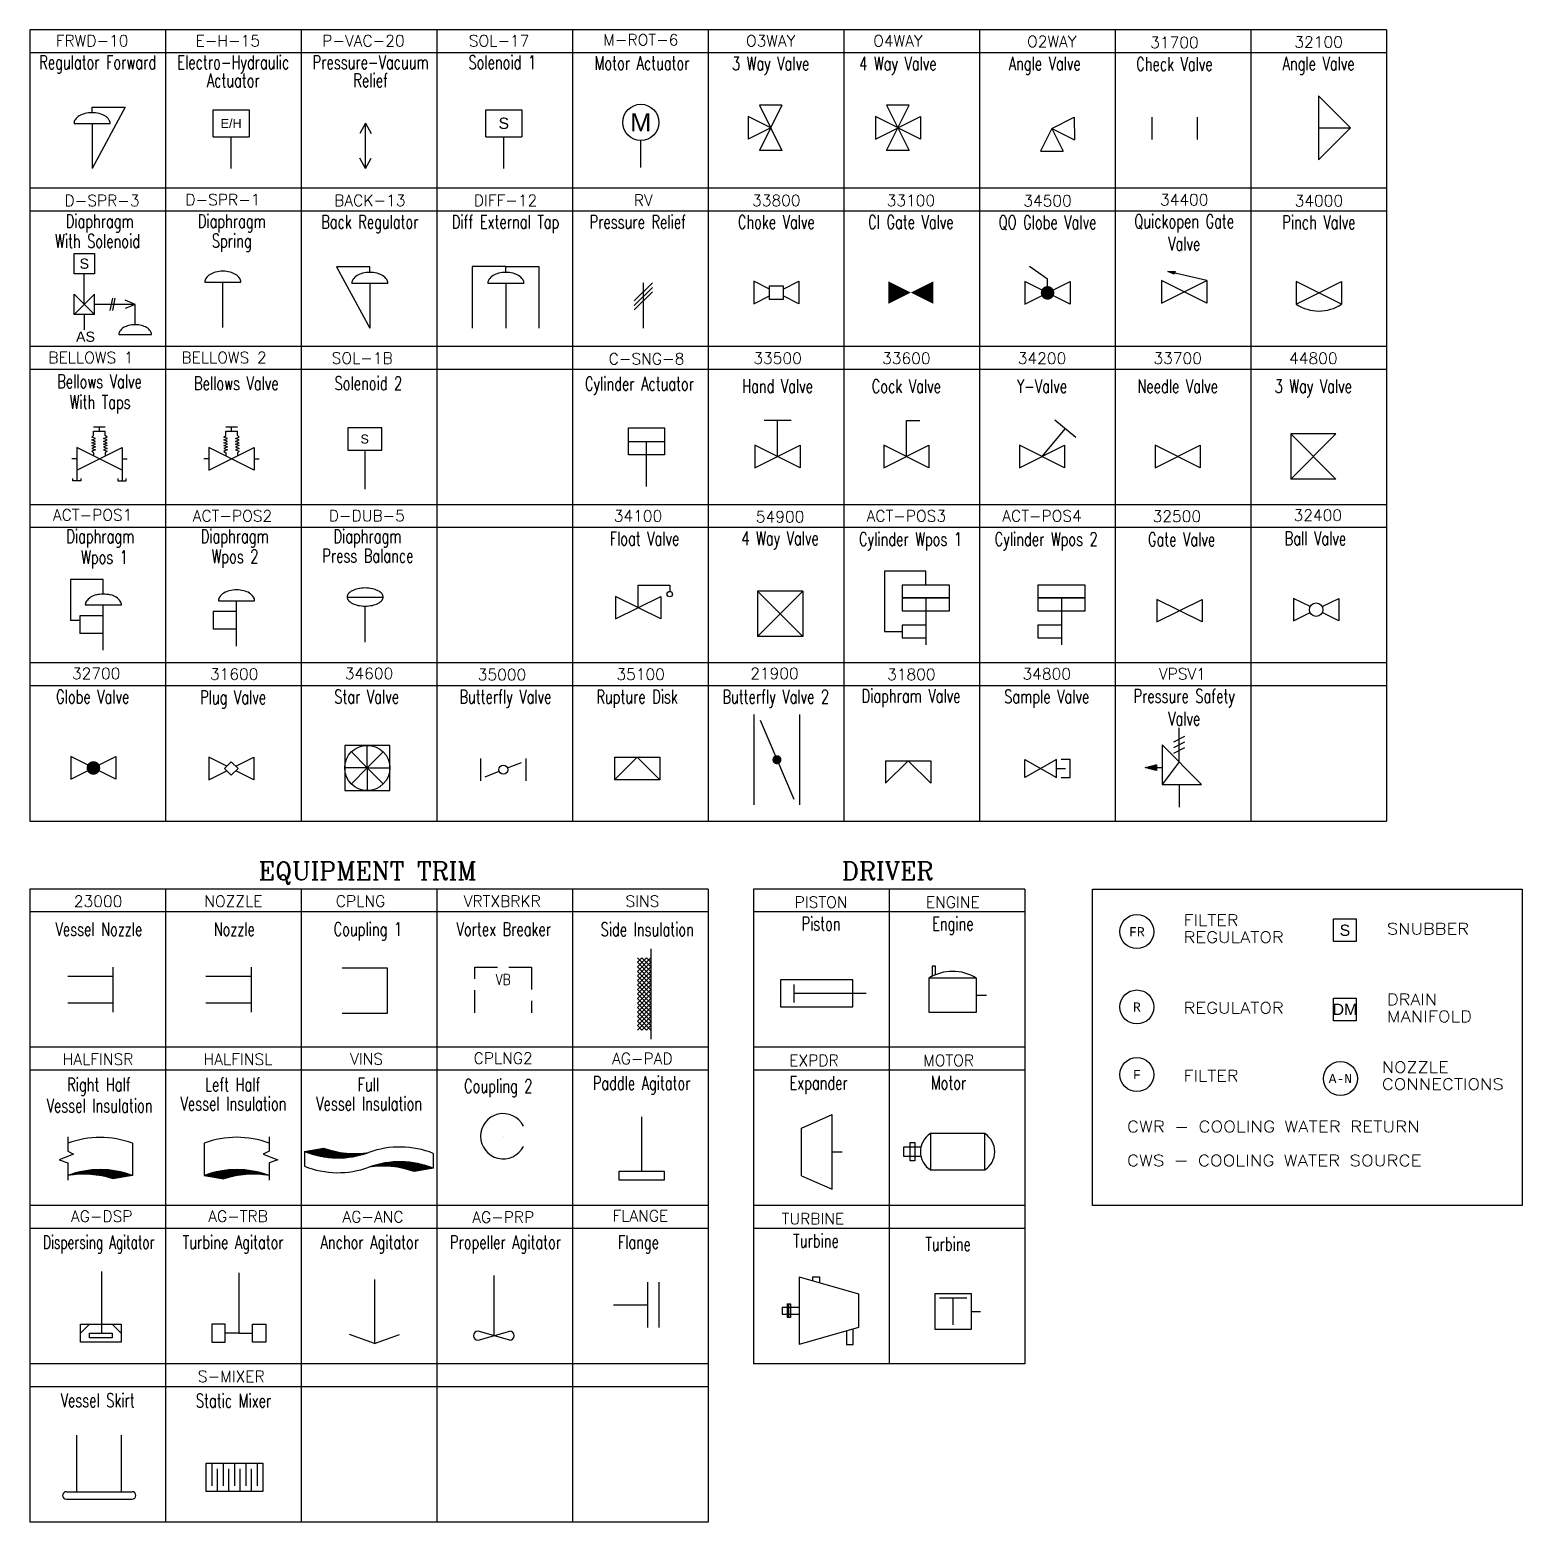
# Model space of a CAD drawing. Header units: inches. Extents: x 33.9 to 65.9, y 15.5 to 52.3.
# Drawn here: x 49.42 to 65.92, y 17.22 to 33.72 of the extents above; entities that cross this region are included whole.
import ezdxf
from ezdxf.enums import TextEntityAlignment as Align

# ---------------------------------------------------------------- set-up
doc = ezdxf.new("R2010")
doc.units = ezdxf.units.IN
doc.header["$MEASUREMENT"] = 0
doc.linetypes.add('HIDDEN', pattern=[0.375, 0.25, -0.125])
for name, color, linetype in [('BORDER', 143, 'Continuous'), ('CHART_HEAVY', 193, 'Continuous'), ('CHART_LT', 32, 'Continuous'), ('CHART_MED', 152, 'Continuous'), ('EQUIP', 3, 'Continuous'), ('PID', 4, 'Continuous'), ('TEXT', 4, 'Continuous'), ('VALVEBLOCKS', 1, 'Continuous')]:
    doc.layers.add(name, color=color, linetype=linetype)
doc.styles.add('MONO', font='monotxt')
doc.styles.add('R80', font='romans.shx', dxfattribs={"width": 0.85, "height": 0.2})
doc.styles.add('ROMANC', font='ROMANC.SHX')
doc.styles.add('ROMANS', font='romans', dxfattribs={"height": 0.125})
doc.styles.add('SLIDE', font='simplex', dxfattribs={"width": 0.7, "height": 0.3})
doc.styles.get("Standard").update_dxf_attribs({"font": 'arial.ttf'})

# ---------------------------------------------------------------- blocks, each defined once
blk = doc.blocks.new('UCCPRO065')
at = {"linetype": 'Continuous'}
blk.add_circle((0, 0), 0.188, dxfattribs=at)
at = {"style": 'MONO', "flags": 8}
blk.add_attdef('UCCPRO0651', text='', height=0.1, dxfattribs=at).set_placement((0, -0.05), align=Align.CENTER)
blk = doc.blocks.new('UCCPRO031')
at = {"linetype": 'Continuous'}
for p, q in [((-0.125, -0.125), (-0.125, 0.125)), ((-0.125, 0.125), (0.125, 0.125)), ((0.125, 0.125), (0.125, -0.125)), ((0.125, -0.125), (-0.125, -0.125))]:
    blk.add_line(p, q, dxfattribs=at)
at = {"flags": 8}
blk.add_attdef('UCCPRO0311', text='', height=0.125, dxfattribs=at).set_placement((0, -0.062), align=Align.CENTER)
blk = doc.blocks.new('V19')
at = {"layer": 'VALVEBLOCKS', "color": 1, "linetype": 'Continuous'}
for p, q in [((0, 0.5), (0, 0.875)), ((0.25, 0.25), (-0.188, 0.688)), ((-0.188, 0.688), (-0.188, 0.25)), ((0.062, 0.781), (-0.062, 0.719)), ((0.062, 0.719), (-0.062, 0.656)), ((0, 0.5), (-0.188, 0.25)), ((0.062, 0.656), (-0.062, 0.594)), ((-0.375, 0.438), (-0.25, 0.469)), ((-0.25, 0.406), (-0.375, 0.438)), ((-0.374, 0.437), (-0.374, 0.438)), ((-0.374, 0.437), (-0.374, 0.438)), ((-0.365, 0.435), (-0.369, 0.439)), ((-0.355, 0.433), (-0.363, 0.44)), ((-0.346, 0.43), (-0.357, 0.442)), ((-0.336, 0.428), (-0.352, 0.443)), ((-0.327, 0.425), (-0.346, 0.445)), ((-0.318, 0.423), (-0.341, 0.446)), ((-0.308, 0.421), (-0.335, 0.448)), ((-0.299, 0.418), (-0.329, 0.449)), ((-0.289, 0.416), (-0.324, 0.45)), ((-0.28, 0.414), (-0.318, 0.452)), ((-0.27, 0.411), (-0.312, 0.453)), ((-0.261, 0.409), (-0.307, 0.455)), ((-0.252, 0.407), (-0.301, 0.456)), ((-0.25, 0.412), (-0.295, 0.457)), ((-0.25, 0.419), (-0.29, 0.459)), ((-0.25, 0.426), (-0.284, 0.46)), ((-0.25, 0.433), (-0.278, 0.462)), ((-0.25, 0.44), (-0.273, 0.463)), ((-0.25, 0.448), (-0.267, 0.465)), ((-0.25, 0.455), (-0.261, 0.466)), ((-0.25, 0.462), (-0.256, 0.467)), ((-0.25, 0.469), (-0.25, 0.406)), ((-0.25, 0.438), (-0.188, 0.438)), ((-0.188, 0.25), (0.25, 0.25)), ((0, 0.25), (0, 0))]:
    blk.add_line(p, q, dxfattribs=at)

msp = doc.modelspace()

# ---------------------------------------------------------------- linework, layer by layer
at = {"layer": 'CHART_HEAVY', "ltscale": 0.5}
for p, q in [((64.423, 33.715), (49.423, 33.715)), ((49.423, 33.715), (49.423, 24.965)), ((64.423, 33.715), (64.423, 24.965)), ((56.923, 24.215), (49.423, 24.215)), ((49.423, 24.215), (49.423, 17.215)), ((56.923, 24.215), (56.923, 17.215)), ((57.423, 24.215), (57.423, 18.965)), ((60.423, 24.215), (57.423, 24.215)), ((60.423, 24.215), (60.423, 18.965)), ((60.423, 18.965), (57.423, 18.965)), ((56.923, 17.215), (49.423, 17.215))]:
    msp.add_line(p, q, dxfattribs=at)
at = {"layer": 'CHART_HEAVY'}
msp.add_line((49.423, 24.965), (64.423, 24.965), dxfattribs=at)
at = {"layer": 'CHART_HEAVY', "linetype": 'Continuous'}
msp.add_lwpolyline([(61.173, 20.715), (61.173, 24.215), (65.923, 24.215), (65.923, 20.715)], close=True, dxfattribs=at)
at = {"layer": 'CHART_LT', "ltscale": 0.5}
for p, q in [((49.423, 33.465), (64.423, 33.465)), ((49.423, 31.715), (64.423, 31.715)), ((49.423, 29.965), (64.423, 29.965)), ((49.423, 28.215), (64.423, 28.215)), ((49.423, 26.465), (64.423, 26.465)), ((49.423, 23.965), (56.923, 23.965)), ((57.423, 23.965), (60.423, 23.965)), ((49.423, 22.215), (56.923, 22.215)), ((57.423, 22.215), (60.423, 22.215)), ((49.423, 20.465), (56.923, 20.465)), ((57.423, 20.465), (60.423, 20.465)), ((49.423, 18.715), (56.923, 18.715))]:
    msp.add_line(p, q, dxfattribs=at)
at = {"layer": 'CHART_MED', "ltscale": 0.5}
for p, q in [((50.923, 33.715), (50.923, 24.965)), ((52.423, 33.715), (52.423, 24.965)), ((53.923, 33.715), (53.923, 24.965)), ((55.423, 33.715), (55.423, 24.965)), ((56.923, 33.715), (56.923, 24.965)), ((58.423, 33.715), (58.423, 24.965)), ((59.923, 33.715), (59.923, 24.965)), ((61.423, 33.715), (61.423, 24.965)), ((62.923, 33.715), (62.923, 24.965)), ((64.423, 31.965), (49.423, 31.965)), ((64.423, 30.215), (49.423, 30.215)), ((64.423, 28.465), (49.423, 28.465)), ((64.423, 26.715), (49.423, 26.715)), ((50.923, 24.215), (50.923, 17.215)), ((52.423, 24.215), (52.423, 17.215)), ((53.923, 24.215), (53.923, 17.215)), ((55.423, 24.215), (55.423, 17.215)), ((58.923, 24.215), (58.923, 18.965)), ((56.923, 22.465), (49.423, 22.465)), ((60.423, 22.465), (57.423, 22.465)), ((56.923, 20.715), (49.423, 20.715)), ((60.423, 20.715), (57.423, 20.715)), ((56.923, 18.965), (49.423, 18.965))]:
    msp.add_line(p, q, dxfattribs=at)
at = {"layer": 'EQUIP', "color": 3}
msp.add_line((61.936, 30.943), (61.936, 30.693), dxfattribs=at)
msp.add_arc((50.36, 27.355), 0.0753, 0, 34.4343, dxfattribs=at)
at = {"layer": 'PID'}
for p, q in [((50.11, 32.861), (50.477, 32.861)), ((50.11, 32.799), (50.11, 32.861)), ((50.477, 32.861), (50.111, 32.182)), ((57.489, 32.881), (57.739, 32.381)), ((57.739, 32.881), (57.489, 32.381)), ((57.739, 32.881), (57.489, 32.881)), ((58.896, 32.381), (59.146, 32.881)), ((58.896, 32.881), (59.146, 32.381)), ((59.146, 32.881), (58.896, 32.881)), ((63.672, 32.984), (63.672, 32.277)), ((64.025, 32.631), (63.672, 32.984)), ((49.911, 32.679), (50.311, 32.679)), ((50.111, 32.679), (50.111, 32.182)), ((51.448, 32.532), (51.448, 32.832)), ((51.448, 32.832), (51.848, 32.832)), ((51.848, 32.832), (51.848, 32.532)), ((53.133, 32.682), (53.07, 32.569)), ((53.133, 32.182), (53.133, 32.682)), ((53.133, 32.682), (53.196, 32.569)), ((54.463, 32.532), (54.463, 32.832)), ((54.463, 32.832), (54.863, 32.832)), ((54.863, 32.832), (54.863, 32.532)), ((57.364, 32.756), (57.364, 32.506)), ((57.614, 32.631), (57.364, 32.756)), ((58.771, 32.506), (59.271, 32.756)), ((59.271, 32.506), (58.771, 32.756)), ((58.771, 32.756), (58.771, 32.506)), ((59.271, 32.756), (59.271, 32.506)), ((60.722, 32.624), (60.971, 32.749)), ((60.971, 32.749), (60.972, 32.499)), ((61.828, 32.751), (61.828, 32.501)), ((62.328, 32.751), (62.328, 32.501)), ((51.448, 32.532), (51.848, 32.532)), ((51.648, 32.182), (51.648, 32.532)), ((54.463, 32.532), (54.863, 32.532)), ((54.663, 32.182), (54.663, 32.532)), ((57.614, 32.631), (57.364, 32.506)), ((60.722, 32.624), (60.597, 32.373)), ((60.722, 32.624), (60.847, 32.374)), ((60.722, 32.624), (60.972, 32.499)), ((64.025, 32.631), (63.672, 32.277)), ((63.672, 32.631), (64.025, 32.631)), ((56.178, 32.192), (56.178, 32.492)), ((57.739, 32.381), (57.489, 32.381)), ((59.146, 32.381), (58.896, 32.381)), ((60.597, 32.373), (60.847, 32.374)), ((53.133, 32.183), (53.07, 32.296)), ((53.133, 32.183), (53.196, 32.296)), ((49.912, 31.242), (50.137, 31.242)), ((49.912, 31.017), (49.912, 31.242)), ((50.137, 31.242), (50.137, 31.017)), ((52.815, 31.095), (53.182, 30.417)), ((53.182, 31.095), (52.815, 31.095)), ((53.182, 31.033), (53.182, 31.095)), ((54.315, 31.097), (54.315, 30.417)), ((54.682, 31.097), (54.315, 31.097)), ((54.682, 31.097), (55.05, 31.097)), ((54.686, 31.033), (54.686, 31.097)), ((55.05, 31.097), (55.05, 30.417)), ((60.675, 30.957), (60.475, 31.097)), ((62.005, 31.043), (62.086, 31.043)), ((62.074, 31.012), (62.005, 31.043)), ((62.436, 30.943), (62.006, 31.043)), ((62.03, 31.037), (62.08, 31.037)), ((62.074, 31.018), (62.03, 31.037)), ((62.061, 31.031), (62.074, 31.031)), ((62.061, 31.031), (62.074, 31.024)), ((62.086, 31.043), (62.074, 31.012)), ((62.08, 31.037), (62.074, 31.018)), ((50.025, 31.017), (49.912, 31.017)), ((50.025, 30.68), (50.025, 31.017)), ((50.137, 31.017), (50.025, 31.017)), ((51.357, 30.925), (51.757, 30.925)), ((51.557, 30.425), (51.557, 30.925)), ((52.982, 30.913), (53.382, 30.913)), ((53.182, 30.913), (53.182, 30.417)), ((54.486, 30.913), (54.886, 30.913)), ((54.686, 30.913), (54.686, 30.417)), ((56.106, 30.718), (56.306, 30.918)), ((56.106, 30.668), (56.306, 30.868)), ((56.206, 30.418), (56.206, 30.918)), ((57.426, 30.935), (57.426, 30.685)), ((57.601, 30.848), (57.426, 30.935)), ((57.601, 30.735), (57.601, 30.885)), ((57.601, 30.885), (57.751, 30.885)), ((57.751, 30.848), (57.926, 30.935)), ((57.751, 30.885), (57.751, 30.735)), ((57.926, 30.935), (57.926, 30.685)), ((60.925, 30.682), (60.425, 30.932)), ((60.425, 30.682), (60.925, 30.932)), ((60.425, 30.932), (60.425, 30.682)), ((60.675, 30.807), (60.675, 30.957)), ((60.925, 30.932), (60.925, 30.682)), ((62.436, 30.693), (61.936, 30.943)), ((61.936, 30.693), (62.436, 30.943)), ((62.436, 30.943), (62.436, 30.693)), ((63.425, 30.682), (63.925, 30.932)), ((63.925, 30.682), (63.425, 30.932)), ((63.425, 30.932), (63.425, 30.682)), ((63.925, 30.932), (63.925, 30.682)), ((49.912, 30.792), (50.137, 30.567)), ((50.137, 30.792), (49.912, 30.567)), ((49.912, 30.567), (49.912, 30.792)), ((50.137, 30.567), (50.137, 30.792)), ((50.335, 30.747), (50.308, 30.612)), ((50.362, 30.747), (50.335, 30.612)), ((50.587, 30.68), (50.475, 30.725)), ((56.106, 30.618), (56.306, 30.818)), ((57.426, 30.685), (57.601, 30.773)), ((57.751, 30.735), (57.601, 30.735)), ((57.926, 30.685), (57.751, 30.773)), ((50.137, 30.567), (49.912, 30.567)), ((50.025, 30.567), (50.025, 30.399)), ((50.587, 30.68), (50.137, 30.68)), ((50.587, 30.68), (50.475, 30.635)), ((50.587, 30.455), (50.587, 30.68)), ((50.407, 30.346), (50.767, 30.346)), ((57.84, 29.397), (57.54, 29.397)), ((57.69, 28.997), (57.69, 29.397)), ((59.114, 28.997), (59.114, 29.397)), ((59.114, 29.397), (59.264, 29.397)), ((60.986, 29.207), (60.756, 29.399)), ((50.128, 29.327), (50.257, 29.327)), ((50.128, 29.279), (50.257, 29.279)), ((50.192, 29.279), (50.192, 29.326)), ((51.588, 29.327), (51.717, 29.327)), ((51.588, 29.279), (51.717, 29.279)), ((51.653, 29.279), (51.653, 29.326)), ((56.041, 29.015), (56.041, 29.315)), ((56.041, 29.315), (56.441, 29.315)), ((56.441, 29.315), (56.441, 29.015)), ((60.614, 28.997), (60.871, 29.303)), ((63.364, 29.247), (63.864, 28.747)), ((63.864, 29.247), (63.364, 28.747)), ((63.364, 29.247), (63.364, 28.747)), ((63.864, 29.247), (63.364, 29.247)), ((50.128, 29.04), (50.128, 29.006)), ((50.257, 29.04), (50.257, 29.006)), ((51.588, 29.04), (51.588, 29.006)), ((51.717, 29.04), (51.717, 29.006)), ((53.126, 29.066), (53.127, 28.637)), ((56.041, 29.165), (56.441, 29.165)), ((56.241, 28.665), (56.241, 29.165)), ((57.94, 28.872), (57.44, 29.122)), ((57.44, 28.872), (57.94, 29.122)), ((57.44, 29.122), (57.44, 28.872)), ((57.94, 29.122), (57.94, 28.872)), ((59.364, 28.872), (58.864, 29.122)), ((58.864, 28.872), (59.364, 29.122)), ((58.864, 29.122), (58.864, 28.872)), ((59.364, 29.122), (59.364, 28.872)), ((60.864, 28.872), (60.364, 29.122)), ((60.364, 28.872), (60.864, 29.122)), ((60.364, 29.122), (60.364, 28.872)), ((60.864, 29.122), (60.864, 28.872)), ((61.864, 28.872), (62.364, 29.122)), ((62.364, 28.872), (61.864, 29.122)), ((61.864, 29.122), (61.864, 28.872)), ((62.364, 29.122), (62.364, 28.872)), ((49.942, 28.973), (49.886, 28.973)), ((50.442, 28.973), (50.499, 28.973)), ((51.403, 28.973), (51.346, 28.973)), ((51.903, 28.973), (51.96, 28.973)), ((56.441, 29.015), (56.041, 29.015)), ((63.864, 28.747), (63.364, 28.747)), ((50.235, 27.638), (49.874, 27.638)), ((49.874, 27.638), (49.874, 27.183)), ((50.235, 27.476), (50.235, 27.638)), ((56.148, 27.326), (56.148, 27.576)), ((56.148, 27.576), (56.498, 27.576)), ((56.498, 27.576), (56.498, 27.506)), ((51.508, 27.402), (51.908, 27.402)), ((51.708, 26.902), (51.708, 27.402)), ((52.93, 27.444), (53.33, 27.444)), ((55.898, 27.201), (56.398, 27.451)), ((56.398, 27.201), (55.898, 27.451)), ((55.898, 27.451), (55.898, 27.201)), ((56.398, 27.451), (56.398, 27.201)), ((57.468, 27.009), (57.968, 27.509)), ((57.468, 27.509), (57.968, 27.009)), ((57.468, 27.509), (57.468, 27.009)), ((57.968, 27.509), (57.468, 27.509)), ((57.968, 27.509), (57.968, 27.009)), ((59.329, 27.435), (59.329, 26.917)), ((60.829, 27.435), (60.829, 26.917)), ((62.384, 27.168), (61.884, 27.418)), ((61.884, 27.168), (62.384, 27.418)), ((61.884, 27.418), (61.884, 27.168)), ((62.384, 27.418), (62.384, 27.168)), ((63.395, 27.429), (63.395, 27.179)), ((63.578, 27.338), (63.395, 27.429)), ((63.712, 27.338), (63.895, 27.429)), ((63.895, 27.429), (63.895, 27.179)), ((49.976, 27.236), (49.976, 27.041)), ((50.235, 27.236), (49.976, 27.236)), ((50.035, 27.356), (50.435, 27.356)), ((50.235, 26.856), (50.235, 27.356)), ((51.708, 27.283), (51.448, 27.283)), ((51.448, 27.283), (51.448, 27.087)), ((53.13, 26.944), (53.13, 27.344)), ((63.395, 27.179), (63.578, 27.271)), ((63.895, 27.179), (63.712, 27.271)), ((49.976, 27.183), (49.874, 27.183)), ((51.708, 27.087), (51.448, 27.087)), ((50.235, 27.041), (49.976, 27.041)), ((57.968, 27.009), (57.468, 27.009)), ((57.433, 25.145), (57.433, 26.145)), ((57.496, 26.083), (57.871, 25.208)), ((57.933, 26.145), (57.933, 25.145)), ((52.904, 25.804), (52.904, 25.304)), ((53.404, 25.804), (52.904, 25.804)), ((53.154, 25.554), (53.154, 25.804)), ((53.404, 25.304), (53.404, 25.804)), ((49.875, 25.429), (50.375, 25.679)), ((50.375, 25.429), (49.875, 25.679)), ((49.875, 25.679), (49.875, 25.429)), ((50.375, 25.679), (50.375, 25.429)), ((51.6, 25.573), (51.4, 25.673)), ((51.4, 25.673), (51.4, 25.423)), ((51.65, 25.623), (51.575, 25.548)), ((51.725, 25.548), (51.65, 25.623)), ((51.7, 25.573), (51.9, 25.673)), ((51.9, 25.673), (51.9, 25.423)), ((53.154, 25.554), (52.978, 25.731)), ((53.154, 25.554), (53.331, 25.731)), ((54.407, 25.66), (54.407, 25.41)), ((54.703, 25.554), (54.857, 25.615)), ((54.907, 25.66), (54.907, 25.41)), ((55.887, 25.672), (56.387, 25.672)), ((55.887, 25.422), (56.137, 25.672)), ((55.887, 25.672), (55.887, 25.422)), ((56.137, 25.672), (56.387, 25.422)), ((56.387, 25.672), (56.387, 25.422)), ((58.883, 25.634), (59.383, 25.634)), ((58.883, 25.384), (59.133, 25.634)), ((58.883, 25.634), (58.883, 25.384)), ((59.133, 25.634), (59.383, 25.384)), ((59.383, 25.634), (59.383, 25.384)), ((60.424, 25.649), (60.774, 25.449)), ((60.774, 25.649), (60.424, 25.449)), ((60.424, 25.449), (60.424, 25.649)), ((60.774, 25.449), (60.774, 25.649)), ((60.924, 25.649), (60.824, 25.649)), ((60.924, 25.449), (60.924, 25.649)), ((51.4, 25.423), (51.6, 25.523)), ((51.575, 25.548), (51.65, 25.473)), ((51.65, 25.473), (51.725, 25.548)), ((51.9, 25.423), (51.7, 25.523)), ((53.154, 25.554), (52.904, 25.554)), ((53.154, 25.554), (52.978, 25.378)), ((53.154, 25.554), (53.331, 25.378)), ((53.154, 25.554), (53.404, 25.554)), ((53.154, 25.554), (53.154, 25.304)), ((54.457, 25.455), (54.61, 25.517)), ((56.387, 25.422), (55.887, 25.422)), ((60.774, 25.549), (60.874, 25.549)), ((60.824, 25.449), (60.924, 25.449)), ((52.904, 25.304), (53.404, 25.304)), ((56.14, 23.455), (56.29, 23.305)), ((56.29, 23.455), (56.14, 23.305)), ((56.24, 23.455), (56.14, 23.355)), ((56.19, 23.455), (56.14, 23.405)), ((56.19, 23.455), (56.29, 23.355)), ((56.24, 23.455), (56.29, 23.405)), ((56.29, 23.555), (56.29, 22.555)), ((50.341, 23.353), (50.341, 22.853)), ((51.869, 23.353), (51.869, 22.853)), ((53.376, 23.342), (52.876, 23.342)), ((53.376, 22.842), (53.376, 23.342)), ((56.29, 23.405), (56.14, 23.255)), ((56.14, 23.405), (56.29, 23.255)), ((56.29, 23.355), (56.14, 23.205)), ((56.14, 23.355), (56.29, 23.205)), ((56.29, 23.305), (56.14, 23.155)), ((56.14, 23.305), (56.29, 23.155)), ((59.438, 23.361), (59.4, 23.361)), ((59.4, 23.361), (59.4, 23.249)), ((59.438, 23.268), (59.438, 23.361)), ((49.841, 23.253), (50.341, 23.253)), ((51.369, 23.253), (51.869, 23.253)), ((56.29, 23.255), (56.14, 23.105)), ((56.14, 23.255), (56.29, 23.105)), ((56.29, 23.205), (56.14, 23.055)), ((56.14, 23.205), (56.29, 23.055)), ((56.29, 23.155), (56.14, 23.005)), ((56.14, 23.155), (56.29, 23.005)), ((56.29, 23.105), (56.14, 22.955)), ((56.14, 23.105), (56.29, 22.955)), ((58.521, 23.211), (57.721, 23.211)), ((57.721, 23.211), (57.721, 22.911)), ((57.871, 23.161), (57.871, 22.961)), ((58.521, 22.911), (58.521, 23.211)), ((59.363, 23.23), (59.363, 22.855)), ((59.888, 23.23), (59.363, 23.23)), ((59.888, 22.855), (59.888, 23.23)), ((50.341, 22.953), (49.841, 22.953)), ((51.869, 22.953), (51.369, 22.953)), ((56.29, 23.055), (56.14, 22.905)), ((56.14, 23.055), (56.29, 22.905)), ((56.29, 23.005), (56.14, 22.855)), ((56.14, 23.005), (56.29, 22.855)), ((56.29, 22.955), (56.14, 22.805)), ((56.14, 22.955), (56.29, 22.805)), ((58.671, 23.061), (57.871, 23.061)), ((59.888, 23.043), (60, 23.043)), ((52.876, 22.842), (53.376, 22.842)), ((56.29, 22.905), (56.14, 22.755)), ((56.14, 22.905), (56.29, 22.755)), ((56.29, 22.855), (56.14, 22.705)), ((56.14, 22.855), (56.29, 22.705)), ((56.29, 22.805), (56.14, 22.655)), ((56.14, 22.805), (56.29, 22.655)), ((57.721, 22.911), (58.521, 22.911)), ((59.363, 22.855), (59.888, 22.855)), ((56.14, 22.755), (56.24, 22.655)), ((56.14, 22.705), (56.19, 22.655)), ((56.29, 22.755), (56.19, 22.655)), ((56.29, 22.705), (56.24, 22.655)), ((56.187, 21.698), (56.187, 21.095)), ((57.956, 21.571), (58.294, 21.721)), ((58.294, 20.896), (58.294, 21.721)), ((49.842, 21.475), (49.842, 21.316)), ((52.068, 21.475), (52.068, 21.316)), ((54.656, 21.482), (54.656, 21.482)), ((57.956, 21.046), (57.956, 21.571)), ((59.381, 21.511), (59.381, 21.111)), ((59.981, 21.511), (59.381, 21.511)), ((59.981, 21.111), (59.981, 21.511)), ((49.842, 21.316), (49.906, 21.284)), ((50.558, 21.405), (50.558, 21.048)), ((51.351, 21.405), (51.351, 21.048)), ((52.068, 21.316), (52.004, 21.284)), ((52.459, 21.313), (52.671, 21.35)), ((52.459, 21.313), (52.799, 21.313)), ((52.459, 21.313), (52.459, 21.15)), ((52.481, 21.306), (52.831, 21.306)), ((52.498, 21.3), (52.87, 21.3)), ((52.508, 21.319), (52.772, 21.319)), ((52.516, 21.294), (52.923, 21.294)), ((52.536, 21.288), (53.121, 21.288)), ((52.545, 21.325), (52.747, 21.325)), ((52.579, 21.331), (52.725, 21.331)), ((52.616, 21.338), (52.704, 21.338)), ((52.65, 21.344), (52.685, 21.344)), ((53.115, 21.294), (53.141, 21.294)), ((53.884, 21.129), (53.884, 21.292)), ((58.294, 21.308), (58.406, 21.308)), ((59.281, 21.361), (59.081, 21.361)), ((59.081, 21.361), (59.081, 21.261)), ((59.156, 21.211), (59.156, 21.411)), ((59.156, 21.411), (59.206, 21.411)), ((59.206, 21.411), (59.206, 21.211)), ((49.906, 21.284), (49.746, 21.22)), ((49.746, 21.22), (49.842, 21.188)), ((49.842, 21.188), (49.842, 20.997)), ((52.004, 21.284), (52.163, 21.22)), ((52.163, 21.22), (52.068, 21.189)), ((52.068, 21.189), (52.068, 20.997)), ((52.557, 21.281), (53.1, 21.281)), ((52.581, 21.275), (53.076, 21.275)), ((52.607, 21.269), (53.051, 21.269)), ((52.636, 21.263), (53.021, 21.263)), ((52.671, 21.256), (52.986, 21.256)), ((52.717, 21.25), (52.94, 21.25)), ((52.808, 21.244), (52.844, 21.244)), ((53.227, 21.148), (53.202, 21.148)), ((53.806, 21.154), (53.221, 21.154)), ((53.785, 21.161), (53.243, 21.161)), ((53.762, 21.167), (53.266, 21.167)), ((53.736, 21.173), (53.292, 21.173)), ((53.706, 21.179), (53.321, 21.179)), ((53.671, 21.186), (53.356, 21.186)), ((53.625, 21.192), (53.402, 21.192)), ((53.826, 21.148), (53.419, 21.148)), ((53.844, 21.142), (53.473, 21.142)), ((53.534, 21.198), (53.498, 21.198)), ((53.862, 21.136), (53.511, 21.136)), ((53.884, 21.129), (53.543, 21.129)), ((53.834, 21.123), (53.571, 21.123)), ((53.884, 21.129), (53.671, 21.092)), ((59.081, 21.261), (59.281, 21.261)), ((59.206, 21.211), (59.156, 21.211)), ((49.925, 21.061), (49.89, 21.061)), ((50.488, 21.067), (49.915, 21.067)), ((50.469, 21.074), (49.934, 21.074)), ((50.444, 21.08), (49.96, 21.08)), ((50.418, 21.086), (49.983, 21.086)), ((50.393, 21.093), (50.017, 21.093)), ((50.348, 21.099), (50.058, 21.099)), ((50.304, 21.105), (50.1, 21.105)), ((50.508, 21.061), (50.113, 21.061)), ((50.533, 21.054), (50.164, 21.054)), ((50.221, 21.112), (50.189, 21.112)), ((50.558, 21.048), (50.208, 21.048)), ((50.514, 21.042), (50.234, 21.042)), ((50.482, 21.035), (50.259, 21.035)), ((50.444, 21.029), (50.285, 21.029)), ((50.406, 21.023), (50.304, 21.023)), ((50.367, 21.016), (50.329, 21.016)), ((50.558, 21.048), (50.342, 21.01)), ((51.351, 21.048), (51.568, 21.01)), ((51.351, 21.048), (51.701, 21.048)), ((51.377, 21.055), (51.746, 21.055)), ((51.396, 21.042), (51.676, 21.042)), ((51.402, 21.061), (51.797, 21.061)), ((51.421, 21.068), (51.994, 21.068)), ((51.428, 21.036), (51.651, 21.036)), ((51.44, 21.074), (51.975, 21.074)), ((51.466, 21.08), (51.95, 21.08)), ((51.466, 21.029), (51.625, 21.029)), ((51.491, 21.087), (51.926, 21.087)), ((51.504, 21.023), (51.606, 21.023)), ((51.517, 21.093), (51.892, 21.093)), ((51.542, 21.017), (51.58, 21.017)), ((51.561, 21.099), (51.851, 21.099)), ((51.606, 21.106), (51.809, 21.106)), ((51.689, 21.112), (51.721, 21.112)), ((51.985, 21.061), (52.02, 21.061)), ((53.797, 21.117), (53.595, 21.117)), ((53.763, 21.111), (53.618, 21.111)), ((53.726, 21.104), (53.638, 21.104)), ((53.692, 21.098), (53.658, 21.098)), ((55.937, 21.095), (56.437, 21.095)), ((55.937, 20.995), (55.937, 21.095)), ((56.437, 20.995), (55.937, 20.995)), ((56.437, 21.095), (56.437, 20.995)), ((57.956, 21.046), (58.294, 20.896)), ((59.381, 21.111), (59.981, 21.111)), ((50.214, 19.988), (50.214, 19.304)), ((51.733, 19.971), (51.733, 19.304)), ((53.233, 19.898), (53.233, 19.189)), ((54.553, 19.944), (54.553, 19.276)), ((56.251, 19.869), (56.251, 19.369)), ((56.376, 19.869), (56.376, 19.369)), ((57.927, 19.928), (57.927, 19.178)), ((57.927, 19.928), (58.583, 19.741)), ((58.077, 19.928), (58.152, 19.928)), ((58.077, 19.928), (58.077, 19.886)), ((58.152, 19.928), (58.152, 19.862)), ((58.583, 19.741), (58.583, 19.366)), ((59.432, 19.345), (59.432, 19.745)), ((59.432, 19.745), (59.832, 19.745)), ((59.482, 19.695), (59.782, 19.695)), ((59.632, 19.395), (59.632, 19.695)), ((59.832, 19.745), (59.832, 19.345)), ((55.876, 19.619), (56.251, 19.619)), ((57.74, 19.591), (57.927, 19.591)), ((57.74, 19.591), (57.74, 19.516)), ((57.74, 19.516), (57.927, 19.516)), ((57.796, 19.628), (57.796, 19.478)), ((57.796, 19.628), (57.833, 19.628)), ((57.833, 19.478), (57.796, 19.478)), ((57.815, 19.478), (57.815, 19.628)), ((57.833, 19.628), (57.833, 19.478)), ((59.832, 19.545), (59.932, 19.545)), ((49.983, 19.404), (50.433, 19.404)), ((49.983, 19.304), (50.083, 19.404)), ((49.983, 19.204), (49.983, 19.404)), ((50.433, 19.304), (50.333, 19.404)), ((50.433, 19.404), (50.433, 19.204)), ((51.583, 19.404), (51.433, 19.404)), ((51.433, 19.404), (51.433, 19.204)), ((51.583, 19.304), (51.583, 19.404)), ((51.883, 19.404), (52.033, 19.404)), ((51.883, 19.304), (51.883, 19.404)), ((52.033, 19.404), (52.033, 19.204)), ((54.728, 19.226), (54.378, 19.326)), ((54.378, 19.226), (54.728, 19.326)), ((58.583, 19.366), (57.927, 19.178)), ((58.452, 19.328), (58.452, 19.178)), ((58.527, 19.178), (58.527, 19.347)), ((59.832, 19.345), (59.432, 19.345)), ((50.433, 19.204), (49.983, 19.204)), ((50.083, 19.304), (50.333, 19.304)), ((50.083, 19.254), (50.083, 19.304)), ((50.333, 19.254), (50.083, 19.254)), ((50.333, 19.304), (50.333, 19.254)), ((51.433, 19.204), (51.583, 19.204)), ((51.733, 19.304), (51.583, 19.304)), ((51.583, 19.204), (51.583, 19.304)), ((51.733, 19.304), (51.883, 19.304)), ((51.883, 19.204), (51.883, 19.304)), ((52.033, 19.204), (51.883, 19.204)), ((53.233, 19.189), (52.958, 19.289)), ((53.233, 19.189), (53.508, 19.289)), ((58.452, 19.178), (58.527, 19.178)), ((49.944, 17.552), (49.944, 18.177)), ((50.436, 17.552), (50.436, 18.177)), ((51.372, 17.866), (51.997, 17.866)), ((51.372, 17.553), (51.372, 17.866)), ((51.435, 17.866), (51.435, 17.616)), ((51.56, 17.866), (51.56, 17.616)), ((51.685, 17.866), (51.685, 17.616)), ((51.81, 17.866), (51.81, 17.616)), ((51.935, 17.866), (51.935, 17.616)), ((51.997, 17.866), (51.997, 17.553)), ((51.497, 17.553), (51.497, 17.803)), ((51.622, 17.553), (51.622, 17.803)), ((51.747, 17.553), (51.747, 17.803)), ((51.872, 17.553), (51.872, 17.803)), ((49.827, 17.552), (50.553, 17.552)), ((51.997, 17.553), (51.372, 17.553)), ((49.827, 17.469), (50.553, 17.469))]:
    msp.add_line(p, q, dxfattribs=at)
at = {"layer": 'PID', "ltscale": 0.5}
for p, q in [((50.442, 28.848), (49.942, 29.098)), ((49.942, 28.848), (50.442, 29.098)), ((49.942, 29.098), (49.942, 28.727)), ((50.442, 29.098), (50.442, 28.727)), ((51.403, 28.848), (51.903, 29.098)), ((51.903, 28.848), (51.403, 29.098)), ((51.403, 29.098), (51.403, 28.848)), ((51.903, 29.098), (51.903, 28.848))]:
    msp.add_line(p, q, dxfattribs=at)
at = {"layer": 'PID', "linetype": 'HIDDEN'}
for p, q in [((54.343, 22.847), (54.343, 23.353)), ((54.343, 23.353), (54.968, 23.353)), ((54.968, 23.353), (54.968, 22.847))]:
    msp.add_line(p, q, dxfattribs=at)
at = {"layer": 'PID'}
for points, format in [([(50.31, 32.678, 0.151389), (50.297, 32.721, 0.106987), (50.252, 32.764, 0.074703), (50.19, 32.789, 0.061381), (50.11, 32.799, 0.061381), (50.03, 32.789, 0.074703), (49.969, 32.764, 0.106987), (49.924, 32.721, 0.151389), (49.91, 32.678, 0.151389)], "xyb"), ([(61.828, 32.751, 0, 0, 0), (62.241, 32.544, 0.059, 0, 0), (62.328, 32.501, 0, 0, 0)], "xyseb"), ([(51.757, 30.925, 0.151389), (51.743, 30.967, 0.106987), (51.698, 31.01, 0.074703), (51.637, 31.036, 0.061381), (51.557, 31.046, 0.061381), (51.477, 31.036, 0.074703), (51.415, 31.01, 0.106987), (51.37, 30.967, 0.151389), (51.357, 30.925, 0.151389)], "xyb"), ([(53.382, 30.912, 0.151389), (53.369, 30.955, 0.106987), (53.323, 30.998, 0.074703), (53.262, 31.023, 0.061381), (53.182, 31.033, 0.061381), (53.102, 31.023, 0.074703), (53.041, 30.998, 0.106987), (52.995, 30.955, 0.151389), (52.982, 30.912, 0.151389)], "xyb"), ([(54.886, 30.912, 0.151389), (54.873, 30.955, 0.106987), (54.827, 30.998, 0.074703), (54.766, 31.023, 0.061381), (54.686, 31.033, 0.061381), (54.606, 31.023, 0.074703), (54.545, 30.998, 0.106987), (54.499, 30.955, 0.151389), (54.486, 30.912, 0.151389)], "xyb"), ([(58.914, 30.81, 0.25, 0, 0), (59.164, 30.81, 0, 0.25, 0), (59.414, 30.81, 0.25, 0.25, 0)], "xyseb"), ([(50.767, 30.346, 0.151389), (50.755, 30.384, 0.106987), (50.714, 30.423, 0.074703), (50.659, 30.446, 0.061381), (50.587, 30.455, 0.061381), (50.515, 30.446, 0.074703), (50.46, 30.423, 0.106987), (50.419, 30.384, 0.151389), (50.407, 30.346, 0.151389)], "xyb"), ([(62.114, 29.147, 0, 0, 0), (62.114, 28.903, 0.113, 0, 0), (62.114, 28.747, 0, 0, 0)], "xyseb")]:
    msp.add_lwpolyline(points, format=format, dxfattribs=at)
for points, const_width in [([(60.638, 30.807, 1), (60.713, 30.807, 1)], 0.075), ([(50.088, 25.554, 1), (50.163, 25.554, 1)], 0.075), ([(57.658, 25.645, 1), (57.708, 25.645, 1)], 0.05)]:
    msp.add_lwpolyline(points, format="xyb", close=True, dxfattribs=dict(at, const_width=const_width))
for points in [[(50.108, 29.118), (50.148, 29.134), (50.108, 29.15), (50.148, 29.165), (50.108, 29.181), (50.148, 29.197), (50.108, 29.212), (50.128, 29.228)], [(50.128, 29.228), (50.128, 29.279)], [(50.277, 29.118), (50.237, 29.134), (50.277, 29.15), (50.237, 29.165), (50.277, 29.181), (50.237, 29.197), (50.277, 29.212), (50.257, 29.228)], [(50.257, 29.228), (50.257, 29.279)], [(51.568, 29.118), (51.609, 29.134), (51.568, 29.15), (51.609, 29.165), (51.568, 29.181), (51.609, 29.197), (51.568, 29.212), (51.588, 29.228)], [(51.588, 29.228), (51.588, 29.279)], [(51.738, 29.118), (51.697, 29.134), (51.738, 29.15), (51.697, 29.165), (51.738, 29.181), (51.697, 29.197), (51.738, 29.212), (51.717, 29.228)], [(51.717, 29.228), (51.717, 29.279)], [(50.108, 29.118), (50.148, 29.103), (50.108, 29.087), (50.148, 29.072), (50.108, 29.056), (50.128, 29.04)], [(50.277, 29.118), (50.237, 29.103), (50.277, 29.087), (50.237, 29.072), (50.277, 29.056), (50.257, 29.04)], [(51.568, 29.118), (51.609, 29.103), (51.568, 29.087), (51.609, 29.072), (51.568, 29.056), (51.588, 29.04)], [(51.738, 29.118), (51.697, 29.103), (51.738, 29.087), (51.697, 29.072), (51.738, 29.056), (51.717, 29.04)], [(49.988, 28.753), (49.988, 28.727), (49.897, 28.727), (49.897, 28.753)], [(50.397, 28.753), (50.397, 28.727), (50.488, 28.727), (50.488, 28.753)], [(59.329, 27.576), (59.329, 27.73), (58.872, 27.73), (58.872, 27.063), (59.066, 27.063)], [(59.329, 27.133), (59.066, 27.133)], [(59.066, 27.133), (59.066, 26.992), (59.329, 26.992)], [(60.829, 27.133), (60.566, 27.133)], [(60.566, 27.133), (60.566, 26.992), (60.829, 26.992)]]:
    msp.add_lwpolyline(points, dxfattribs=at)
for points in [[(52.938, 29.316), (52.938, 29.066), (53.313, 29.066), (53.313, 29.316)], [(59.066, 27.576), (59.066, 27.435), (59.592, 27.435), (59.592, 27.576)], [(60.566, 27.576), (60.566, 27.435), (61.092, 27.435), (61.092, 27.576)], [(59.066, 27.435), (59.066, 27.293), (59.592, 27.293), (59.592, 27.435)], [(60.566, 27.435), (60.566, 27.293), (61.092, 27.293), (61.092, 27.435)]]:
    msp.add_lwpolyline(points, close=True, dxfattribs=at)
msp.add_lwpolyline([(52.93, 27.444, 0.174705), (52.943, 27.41, 0.104203), (52.989, 27.373, 0.064948), (53.049, 27.352, 0.051099), (53.13, 27.344, 0.051099), (53.211, 27.352, 0.064948), (53.272, 27.373, 0.104203), (53.318, 27.41, 0.174705), (53.33, 27.444, 0.174705), (53.318, 27.478, 0.104203), (53.272, 27.514, 0.064948), (53.211, 27.535, 0.051099), (53.13, 27.544, 0.051099), (53.049, 27.535, 0.064948), (52.989, 27.514, 0.104203), (52.943, 27.478, 0.174705)], format="xyb", close=True, dxfattribs=at)
for centre, radius in [((56.178, 32.692), 0.2), ((56.498, 27.476), 0.03), ((63.645, 27.304), 0.075), ((53.154, 25.554), 0.25), ((54.657, 25.535), 0.05)]:
    msp.add_circle(centre, radius, dxfattribs=at)
for centre, radius, start, end in [((63.675, 31.056), 0.45, 236.251, 303.749), ((50.111, 27.355), 0.0753, 145.5657, 180), ((50.17, 27.315), 0.147, 121.139, 145.5657), ((50.21, 27.25), 0.224, 104.0499, 121.139), ((50.235, 27.146), 0.33, 90, 104.0499), ((50.235, 27.146), 0.33, 75.9501, 90), ((50.261, 27.25), 0.224, 58.861, 75.9501), ((50.301, 27.315), 0.147, 34.4343, 58.861), ((51.583, 27.402), 0.0753, 145.5657, 180), ((51.643, 27.361), 0.147, 121.139, 145.5657), ((51.682, 27.296), 0.224, 104.0499, 121.139), ((51.708, 27.193), 0.33, 90, 104.0499), ((51.708, 27.193), 0.33, 75.9501, 90), ((51.734, 27.296), 0.224, 58.861, 75.9501), ((51.773, 27.361), 0.147, 34.4343, 58.861), ((51.833, 27.402), 0.0753, 0, 34.4343), ((59.625, 22.808), 0.497, 58.1092, 121.8908), ((54.656, 21.482), 0.25, 26.5651, 333.4349), ((50.2, 20.441), 1.028, 69.6018, 110.3983), ((51.709, 20.442), 1.028, 69.6017, 110.3982), ((59.506, 21.311), 0.236, 122.0054, 237.9946), ((59.856, 21.311), 0.236, 302.0054, 57.9946), ((52.829, 22.242), 1, 248.2924, 290.0301), ((53.019, 22.346), 1.055, 250.7462, 278.3023), ((53.514, 20.363), 1, 68.2924, 110.0301), ((52.829, 22.079), 1, 248.2924, 290.0301), ((53.514, 20.2), 1, 68.2924, 110.0301), ((53.323, 20.096), 1.055, 70.7462, 98.3023), ((50.2, 20.078), 1.035, 69.7386, 110.266), ((50.016, 20.031), 1.032, 71.5646, 99.6969), ((51.709, 20.078), 1.035, 69.734, 110.2614), ((51.894, 20.031), 1.032, 80.3031, 108.4354), ((54.378, 19.276), 0.05, 90, 270), ((54.728, 19.276), 0.05, 270, 90), ((49.827, 17.51), 0.0417, 90, 270), ((50.553, 17.51), 0.0417, 270, 90)]:
    msp.add_arc(centre, radius, start, end, dxfattribs=at)

# ---------------------------------------------------------------- block references
at = {"layer": 'BORDER', "linetype": 'Continuous'}
msp.add_blockref('V19', (62.129, 25.121), dxfattribs=at)
at = {"layer": 'TEXT'}
for name, p, values in [('UCCPRO065', (61.663, 23.744), {'UCCPRO0651': 'FR'}), ('UCCPRO031', (63.963, 23.759), {'UCCPRO0311': 'S'}), ('UCCPRO065', (61.663, 22.911), {'UCCPRO0651': 'R'}), ('UCCPRO031', (63.963, 22.884), {'UCCPRO0311': 'DM'}), ('UCCPRO065', (61.663, 22.163), {'UCCPRO0651': 'F'}), ('UCCPRO065', (63.913, 22.119), {'UCCPRO0651': 'A-N'})]:
    msp.add_blockref(name, p, dxfattribs=at).add_auto_attribs(values)

# ---------------------------------------------------------------- texts
at = {"layer": 'PID', "style": 'ROMANS', "width": 0.85}
msp.add_text('VB', height=0.1172, dxfattribs=at).set_placement((54.656, 23.156), align=Align.CENTER)
at = {"layer": 'PID', "flags": 8}
for tag, text, height, p in [('E/H', 'E/H', 0.1, (51.648, 32.682)), ('S', 'S', 0.125, (54.663, 32.682)), ('M', 'M', 0.2, (56.178, 32.692)), ('S', 'S', 0.113, (50.025, 31.13)), ('S', 'S', 0.1, (53.125, 29.191))]:
    msp.add_attdef(tag, text=text, height=height, dxfattribs=at).set_placement(p, align=Align.MIDDLE)
msp.add_attdef('AS', text='AS', height=0.1125, dxfattribs=at).set_placement((50.038, 30.266), align=Align.CENTER)
at = {"layer": 'TEXT', "color": 50, "style": 'ROMANC'}
for s, height, p in [('M-ROT-6', 0.125, (56.178, 33.542)), ('FRWD-10', 0.125, (50.111, 33.532)), ('E-H-15', 0.125, (51.611, 33.532)), ('P-VAC-20', 0.125, (53.111, 33.532)), ('SOL-17', 0.125, (54.611, 33.532)), ('31700', 0.125, (62.078, 33.513)), ('32100', 0.125, (63.672, 33.518)), ('D-SPR-3', 0.125, (50.221, 31.765)), ('D-SPR-1', 0.125, (51.557, 31.775)), ('BACK-13', 0.125, (53.182, 31.767)), ('DIFF-12', 0.125, (54.682, 31.767)), ('RV', 0.125, (56.206, 31.768)), ('33800', 0.125, (57.676, 31.766)), ('33100', 0.125, (59.164, 31.766)), ('34500', 0.125, (60.675, 31.763)), ('34400', 0.125, (62.186, 31.774)), ('34000', 0.125, (63.675, 31.763)), ('BELLOWS 1', 0.125, (50.098, 30.029)), ('BELLOWS 2', 0.125, (51.57, 30.029)), ('SOL-1B', 0.125, (53.098, 30.023)), ('C-SNG-8', 0.125, (56.241, 30.015)), ('33500', 0.125, (57.69, 30.022)), ('33600', 0.125, (59.114, 30.021)), ('34200', 0.125, (60.614, 30.021)), ('33700', 0.125, (62.114, 30.021)), ('44800', 0.125, (63.614, 30.021)), ('ACT-POS1', 0.125, (50.117, 28.289)), ('ACT-POS2', 0.125, (51.663, 28.279)), ('D-DUB-5', 0.125, (53.149, 28.281)), ('34100', 0.125, (56.147, 28.278)), ('54900', 0.125, (57.718, 28.269)), ('ACT-POS3', 0.125, (59.114, 28.278)), ('ACT-POS4', 0.125, (60.614, 28.278)), ('32500', 0.125, (62.105, 28.274)), ('32400', 0.125, (63.663, 28.286)), ('32700', 0.125, (50.156, 26.536)), ('31600', 0.125, (51.682, 26.529)), ('34600', 0.125, (53.173, 26.536)), ('35000', 0.125, (54.643, 26.524)), ('35100', 0.125, (56.176, 26.527)), ('21900', 0.125, (57.656, 26.536)), ('31800', 0.125, (59.169, 26.526)), ('34800', 0.125, (60.666, 26.532)), ('VPSV1', 0.125, (62.166, 26.532)), ('EQUIPMENT TRIM', 0.2, (53.158, 24.316)), ('DRIVER', 0.2, (58.908, 24.316)), ('23000', 0.125, (50.177, 24.017)), ('NOZZLE', 0.125, (51.674, 24.017)), ('SINS', 0.125, (56.196, 24.019)), ('PISTON', 0.125, (58.171, 24.008)), ('ENGINE', 0.125, (59.628, 24.008)), ('VINS', 0.125, (53.146, 22.274)), ('CPLNG2', 0.125, (54.656, 22.282)), ('AG-PAD', 0.125, (56.195, 22.278)), ('EXPDR', 0.125, (58.093, 22.258)), ('MOTOR', 0.125, (59.581, 22.258)), ('AG-DSP', 0.125, (50.217, 20.535)), ('AG-TRB', 0.125, (51.725, 20.535)), ('AG-ANC', 0.125, (53.217, 20.529)), ('AG-PRP', 0.125, (54.657, 20.525)), ('TURBINE', 0.125, (58.081, 20.508)), ('S-MIXER', 0.125, (51.65, 18.764))]:
    msp.add_text(s, height=height, dxfattribs=at).set_placement(p, align=Align.CENTER)
for s, p in [('O3WAY', (57.614, 33.593)), ('O4WAY', (59.021, 33.593)), ('O2WAY', (60.722, 33.586)), ('CPLNG', (53.079, 24.082)), ('VRTXBRKR', (54.647, 24.08)), ('HALFINSR', (50.177, 22.333)), ('HALFINSL', (51.724, 22.333)), ('FLANGE', (56.173, 20.602))]:
    msp.add_text(s, height=0.125, dxfattribs=at).set_placement(p, align=Align.MIDDLE)
at = {"layer": 'TEXT', "color": 50}
for s, style, width, p in [('Regulator Forward', 'R80', 0.7, (50.173, 33.282)), ('Electro-Hydraulic', 'R80', 0.7, (51.672, 33.282)), ('Pressure-Vacuum', 'R80', 0.7, (53.191, 33.282)), ('Solenoid 1', 'R80', 0.7, (54.646, 33.282)), ('Motor Actuator', 'R80', 0.7, (56.192, 33.273)), ('3 Way Valve', 'SLIDE', 0.7, (57.614, 33.268)), ('4 Way Valve', 'SLIDE', 0.7, (59.021, 33.268)), ('Angle Valve', 'SLIDE', 0.7, (60.644, 33.268)), ('Check Valve', 'SLIDE', 0.7, (62.078, 33.263)), ('Angle Valve', 'SLIDE', 0.7, (63.672, 33.268)), ('Actuator', 'R80', 0.7, (51.672, 33.082)), ('Relief', 'R80', 0.7, (53.191, 33.082)), ('Diaphragm', 'SLIDE', 0.7, (50.195, 31.525)), ('Diaphragm', 'SLIDE', 0.7, (51.655, 31.525)), ('Quickopen Gate', 'SLIDE', 0.7, (62.186, 31.524)), ('Back Regulator', 'SLIDE', 0.7, (53.182, 31.517)), ('Diff External Tap', 'SLIDE', 0.7, (54.682, 31.517)), ('Pressure Relief', 'SLIDE', 0.7, (56.145, 31.517)), ('Choke Valve', 'SLIDE', 0.7, (57.676, 31.516)), ('Cl Gate Valve', 'SLIDE', 0.7, (59.164, 31.516)), ('QO Globe Valve', 'SLIDE', 0.7, (60.675, 31.513)), ('Pinch Valve', 'SLIDE', 0.7, (63.675, 31.513)), ('With Solenoid', 'SLIDE', 0.7, (50.171, 31.305)), ('Spring', 'SLIDE', 0.7, (51.655, 31.309)), ('Valve', 'SLIDE', 0.7, (62.186, 31.275)), ('Bellows Valve', 'SLIDE', 0.7, (50.193, 29.753)), ('Bellows Valve ', 'SLIDE', 0.7, (51.742, 29.733)), ('Solenoid 2', 'SLIDE', 0.7, (53.166, 29.733)), ('Cylinder Actuator', 'SLIDE', 0.7, (56.163, 29.728)), ('Hand Valve', 'SLIDE', 0.7, (57.69, 29.701)), ('Cock Valve', 'SLIDE', 0.7, (59.114, 29.7)), ('Y-Valve', 'SLIDE', 0.7, (60.614, 29.7)), ('Needle Valve', 'SLIDE', 0.7, (62.114, 29.7)), ('3 Way Valve', 'SLIDE', 0.7, (63.614, 29.7)), ('With Taps', 'SLIDE', 0.7, (50.199, 29.524)), ('Diaphragm ', 'SLIDE', 0.7, (50.238, 28.041)), ('Diaphragm ', 'SLIDE', 0.7, (51.724, 28.041)), ('Diaphragm', 'SLIDE', 0.7, (53.155, 28.041)), ('Float Valve', 'SLIDE', 0.7, (56.219, 28.015)), ('4 Way Valve', 'SLIDE', 0.7, (57.718, 28.019)), ('Cylinder Wpos 1', 'SLIDE', 0.7, (59.16, 28.009)), ('Cylinder Wpos 2', 'SLIDE', 0.7, (60.66, 28.009)), ('Gate Valve', 'SLIDE', 0.7, (62.157, 28.006)), ('Ball Valve', 'SLIDE', 0.7, (63.637, 28.017)), (' Wpos 1', 'SLIDE', 0.7, (50.212, 27.81)), (' Wpos 2', 'SLIDE', 0.7, (51.655, 27.818)), ('Press Balance', 'SLIDE', 0.7, (53.16, 27.826)), ('Globe Valve', 'SLIDE', 0.7, (50.118, 26.267)), ('Plug Valve', 'SLIDE', 0.7, (51.67, 26.261)), ('Star Valve', 'SLIDE', 0.7, (53.147, 26.267)), ('Butterfly Valve', 'SLIDE', 0.7, (54.681, 26.267)), ('Rupture Disk', 'SLIDE', 0.7, (56.137, 26.267)), ('Butterfly Valve 2', 'SLIDE', 0.7, (57.67, 26.267)), ('Diaphram Valve', 'SLIDE', 0.7, (59.166, 26.276)), ('Sample Valve', 'SLIDE', 0.7, (60.666, 26.269)), ('Pressure Safety', 'SLIDE', 0.7, (62.186, 26.274)), ('Valve', 'SLIDE', 0.7, (62.186, 26.025)), ('Vessel Nozzle', 'SLIDE', 0.7, (50.186, 23.697)), ('Nozzle', 'SLIDE', 0.7, (51.683, 23.697)), ('Coupling 1', 'SLIDE', 0.7, (53.16, 23.697)), ('Vortex Breaker', 'SLIDE', 0.7, (54.663, 23.697)), ('Side Insulation', 'SLIDE', 0.7, (56.249, 23.694)), ('Piston', 'SLIDE', 0.7, (58.171, 23.758)), ('Engine', 'SLIDE', 0.7, (59.628, 23.758)), ('Right Half', 'SLIDE', 0.7, (50.186, 21.979)), ('Left Half', 'SLIDE', 0.7, (51.666, 21.979)), ('Full', 'SLIDE', 0.7, (53.166, 21.979)), ('Coupling 2', 'SLIDE', 0.7, (54.602, 21.963)), ('Paddle Agitator', 'SLIDE', 0.7, (56.187, 21.995)), ('Expander', 'SLIDE', 0.7, (58.144, 21.997)), ('Motor', 'SLIDE', 0.7, (59.581, 21.999)), ('Vessel Insulation', 'SLIDE', 0.7, (50.194, 21.746)), ('Vessel Insulation', 'SLIDE', 0.7, (51.674, 21.768)), ('Vessel Insulation', 'SLIDE', 0.7, (53.174, 21.768)), ('Dispersing Agitator', 'SLIDE', 0.65, (50.184, 20.236)), ('Turbine Agitator', 'SLIDE', 0.7, (51.671, 20.236)), ('Anchor Agitator', 'SLIDE', 0.7, (53.181, 20.236)), ('Propeller Agitator', 'SLIDE', 0.7, (54.682, 20.236)), ('Flange', 'SLIDE', 0.7, (56.151, 20.236)), ('Turbine', 'SLIDE', 0.7, (58.115, 20.251)), ('Turbine', 'SLIDE', 0.7, (59.575, 20.215)), ('Vessel Skirt', 'SLIDE', 0.7, (50.173, 18.488)), ('Static Mixer', 'SLIDE', 0.7, (51.675, 18.484))]:
    msp.add_text(s, height=0.15, dxfattribs=dict(at, style=style, width=width)).set_placement(p, align=Align.CENTER)
at = {"layer": 'TEXT', "color": 50, "style": 'ROMANS'}
for s, width, p in [('FILTER', 1.15, (62.178, 23.808)), ('SNUBBER', 1.16, (64.428, 23.714)), ('REGULATOR', 1.17, (62.178, 23.62)), ('REGULATOR', 1.17, (62.178, 22.839)), ('DRAIN', 1.15, (64.428, 22.933)), ('MANIFOLD', 1.17, (64.428, 22.745)), ('NOZZLE', 1.15, (64.372, 22.183)), ('FILTER', 1.15, (62.178, 22.089)), ('CONNECTIONS', 1.17, (64.372, 21.995)), ('CWR - COOLING WATER RETURN', 1.19, (61.553, 21.526)), ('CWS - COOLING WATER SOURCE', 1.19, (61.553, 21.151))]:
    msp.add_text(s, height=0.125, dxfattribs=dict(at, width=width)).set_placement(p)

doc.saveas('drawing.dxf')
